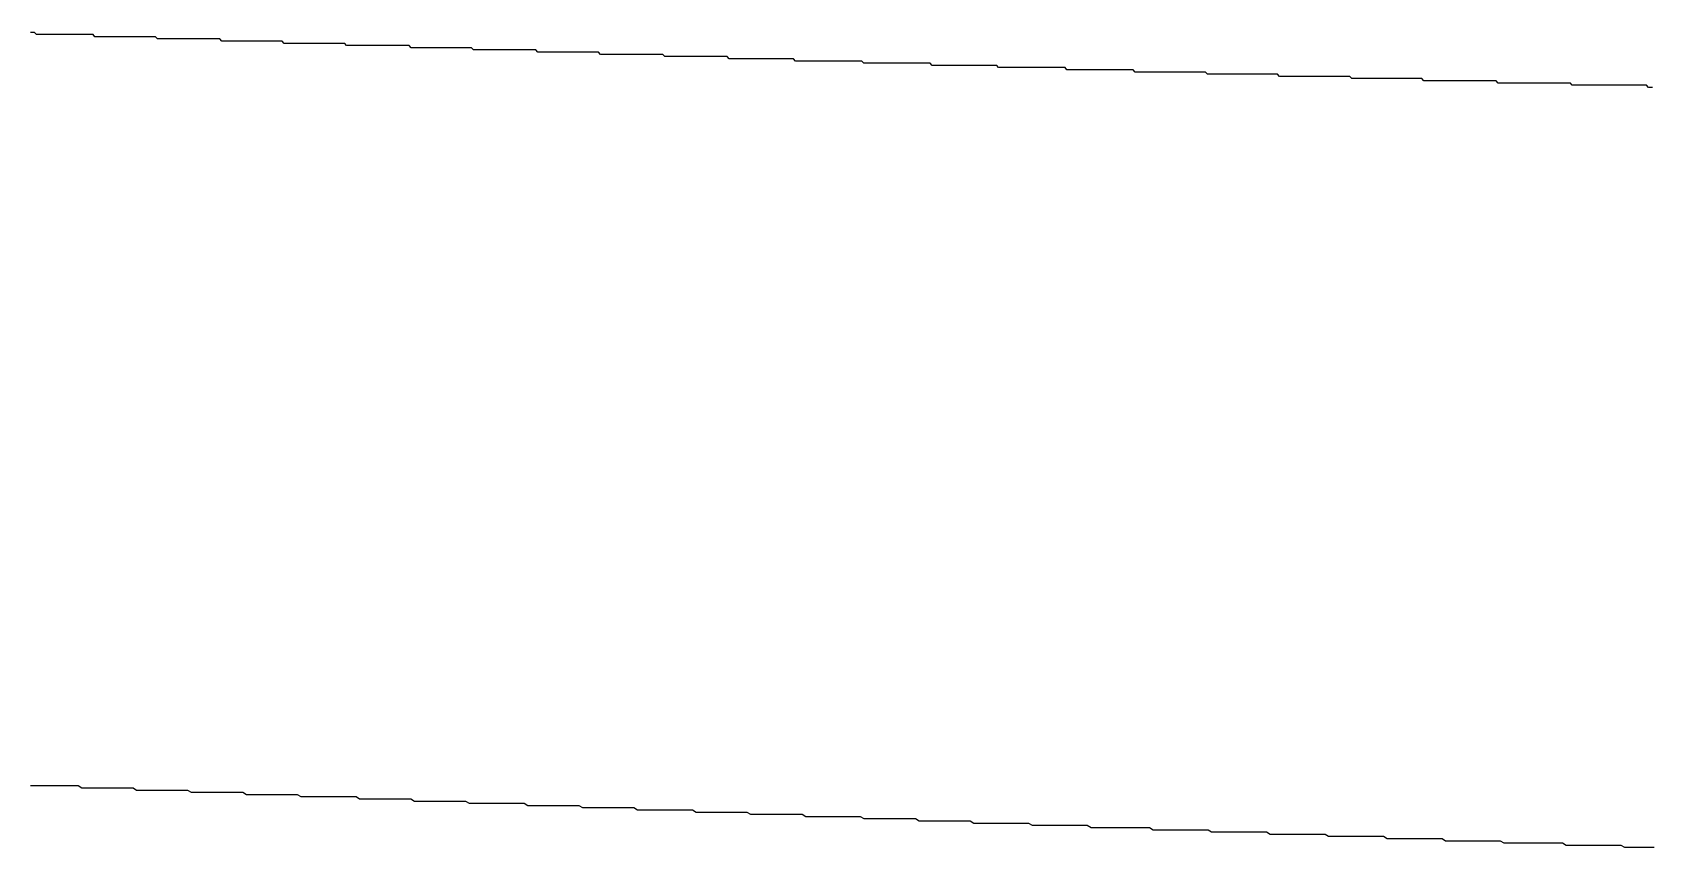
# Model space of a CAD drawing. Header units: millimetres. Extents: x 41 to 1041, y 1148 to 1248.
# Drawn here: x 292.32 to 299.66, y 1156.18 to 1159.88 of the extents above; entities that cross this region are included whole.
import ezdxf

# ---------------------------------------------------------------- set-up
doc = ezdxf.new("R2010")
doc.units = ezdxf.units.MM

msp = doc.modelspace()

# ---------------------------------------------------------------- linework, layer by layer
at = {"color": 3}
for points in [[(299.668, 1159.6254, 0), (299.659, 1159.6254, 0), (299.65, 1159.6254, 0), (299.641, 1159.6354, 0), (299.632, 1159.6354, 0), (299.623, 1159.6354, 0), (299.614, 1159.6354, 0), (299.606, 1159.6354, 0), (299.597, 1159.6354, 0), (299.588, 1159.6354, 0), (299.579, 1159.6354, 0), (299.57, 1159.6354, 0), (299.561, 1159.6354, 0), (299.552, 1159.6354, 0), (299.544, 1159.6354, 0), (299.535, 1159.6354, 0), (299.526, 1159.6354, 0), (299.517, 1159.6354, 0), (299.508, 1159.6354, 0), (299.499, 1159.6354, 0), (299.49, 1159.6354, 0), (299.482, 1159.6354, 0), (299.473, 1159.6354, 0), (299.464, 1159.6354, 0), (299.455, 1159.6354, 0), (299.446, 1159.6354, 0), (299.437, 1159.6354, 0), (299.428, 1159.6354, 0), (299.42, 1159.6354, 0), (299.411, 1159.6354, 0), (299.402, 1159.6354, 0), (299.393, 1159.6354, 0), (299.384, 1159.6354, 0), (299.375, 1159.6354, 0), (299.366, 1159.6354, 0), (299.358, 1159.6354, 0), (299.349, 1159.6354, 0), (299.34, 1159.6354, 0), (299.331, 1159.6354, 0), (299.322, 1159.6354, 0), (299.313, 1159.6354, 0), (299.304, 1159.6354, 0), (299.296, 1159.6454, 0), (299.287, 1159.6454, 0), (299.278, 1159.6454, 0), (299.269, 1159.6454, 0), (299.26, 1159.6454, 0), (299.251, 1159.6454, 0), (299.242, 1159.6454, 0), (299.234, 1159.6454, 0), (299.225, 1159.6454, 0), (299.216, 1159.6454, 0), (299.207, 1159.6454, 0), (299.198, 1159.6454, 0), (299.189, 1159.6454, 0), (299.18, 1159.6454, 0), (299.172, 1159.6454, 0), (299.163, 1159.6454, 0), (299.154, 1159.6454, 0), (299.145, 1159.6454, 0), (299.136, 1159.6454, 0), (299.127, 1159.6454, 0), (299.118, 1159.6454, 0), (299.11, 1159.6454, 0), (299.101, 1159.6454, 0), (299.092, 1159.6454, 0), (299.083, 1159.6454, 0), (299.074, 1159.6454, 0), (299.065, 1159.6454, 0), (299.056, 1159.6454, 0), (299.048, 1159.6454, 0), (299.039, 1159.6454, 0), (299.03, 1159.6454, 0), (299.021, 1159.6454, 0), (299.012, 1159.6454, 0), (299.003, 1159.6454, 0), (298.994, 1159.6454, 0), (298.986, 1159.6454, 0), (298.977, 1159.6454, 0), (298.968, 1159.6454, 0), (298.959, 1159.6554, 0), (298.95, 1159.6554, 0), (298.941, 1159.6554, 0), (298.932, 1159.6554, 0), (298.924, 1159.6554, 0), (298.915, 1159.6554, 0), (298.906, 1159.6554, 0), (298.897, 1159.6554, 0), (298.888, 1159.6554, 0), (298.879, 1159.6554, 0), (298.87, 1159.6554, 0), (298.862, 1159.6554, 0), (298.853, 1159.6554, 0), (298.844, 1159.6554, 0), (298.835, 1159.6554, 0), (298.826, 1159.6554, 0), (298.817, 1159.6554, 0), (298.808, 1159.6554, 0), (298.8, 1159.6554, 0), (298.791, 1159.6554, 0), (298.782, 1159.6554, 0), (298.773, 1159.6554, 0), (298.764, 1159.6554, 0), (298.755, 1159.6554, 0), (298.746, 1159.6554, 0), (298.738, 1159.6554, 0), (298.729, 1159.6554, 0), (298.72, 1159.6554, 0), (298.711, 1159.6554, 0), (298.702, 1159.6554, 0), (298.693, 1159.6554, 0), (298.684, 1159.6554, 0), (298.676, 1159.6554, 0), (298.667, 1159.6554, 0), (298.658, 1159.6554, 0), (298.649, 1159.6554, 0), (298.64, 1159.6554, 0), (298.631, 1159.6554, 0), (298.622, 1159.6654, 0), (298.614, 1159.6654, 0), (298.605, 1159.6654, 0), (298.596, 1159.6654, 0), (298.587, 1159.6654, 0), (298.578, 1159.6654, 0), (298.569, 1159.6654, 0), (298.56, 1159.6654, 0), (298.552, 1159.6654, 0), (298.543, 1159.6654, 0), (298.534, 1159.6654, 0), (298.525, 1159.6654, 0), (298.516, 1159.6654, 0), (298.507, 1159.6654, 0), (298.498, 1159.6654, 0), (298.49, 1159.6654, 0), (298.481, 1159.6654, 0), (298.472, 1159.6654, 0), (298.463, 1159.6654, 0), (298.454, 1159.6654, 0), (298.445, 1159.6654, 0), (298.436, 1159.6654, 0), (298.428, 1159.6654, 0), (298.419, 1159.6654, 0), (298.41, 1159.6654, 0), (298.401, 1159.6654, 0), (298.392, 1159.6654, 0), (298.383, 1159.6654, 0), (298.374, 1159.6654, 0), (298.366, 1159.6654, 0), (298.357, 1159.6654, 0), (298.348, 1159.6654, 0), (298.339, 1159.6654, 0), (298.33, 1159.6654, 0), (298.321, 1159.6654, 0), (298.312, 1159.6654, 0), (298.304, 1159.6654, 0), (298.295, 1159.6754, 0), (298.286, 1159.6754, 0), (298.277, 1159.6754, 0), (298.268, 1159.6754, 0), (298.259, 1159.6754, 0), (298.25, 1159.6754, 0), (298.242, 1159.6754, 0), (298.233, 1159.6754, 0), (298.224, 1159.6754, 0), (298.215, 1159.6754, 0), (298.206, 1159.6754, 0), (298.197, 1159.6754, 0), (298.188, 1159.6754, 0), (298.18, 1159.6754, 0), (298.171, 1159.6754, 0), (298.162, 1159.6754, 0), (298.153, 1159.6754, 0), (298.144, 1159.6754, 0), (298.135, 1159.6754, 0), (298.126, 1159.6754, 0), (298.118, 1159.6754, 0), (298.109, 1159.6754, 0), (298.1, 1159.6754, 0), (298.091, 1159.6754, 0), (298.082, 1159.6754, 0), (298.073, 1159.6754, 0), (298.064, 1159.6754, 0), (298.056, 1159.6754, 0), (298.047, 1159.6754, 0), (298.038, 1159.6754, 0), (298.029, 1159.6754, 0), (298.02, 1159.6754, 0), (298.011, 1159.6754, 0), (298.002, 1159.6754, 0), (297.994, 1159.6754, 0), (297.985, 1159.6754, 0), (297.976, 1159.6754, 0), (297.967, 1159.6854, 0), (297.958, 1159.6854, 0), (297.949, 1159.6854, 0), (297.94, 1159.6854, 0), (297.932, 1159.6854, 0), (297.923, 1159.6854, 0), (297.914, 1159.6854, 0), (297.905, 1159.6854, 0), (297.896, 1159.6854, 0), (297.887, 1159.6854, 0), (297.878, 1159.6854, 0), (297.87, 1159.6854, 0), (297.861, 1159.6854, 0), (297.852, 1159.6854, 0), (297.843, 1159.6854, 0), (297.834, 1159.6854, 0), (297.825, 1159.6854, 0), (297.816, 1159.6854, 0), (297.808, 1159.6854, 0), (297.799, 1159.6854, 0), (297.79, 1159.6854, 0), (297.781, 1159.6854, 0), (297.772, 1159.6854, 0), (297.763, 1159.6854, 0), (297.754, 1159.6854, 0), (297.746, 1159.6854, 0), (297.737, 1159.6854, 0), (297.728, 1159.6854, 0), (297.719, 1159.6854, 0), (297.71, 1159.6854, 0), (297.701, 1159.6854, 0), (297.692, 1159.6854, 0), (297.684, 1159.6854, 0), (297.675, 1159.6854, 0), (297.666, 1159.6854, 0), (297.657, 1159.6854, 0), (297.648, 1159.6854, 0), (297.639, 1159.6954, 0), (297.63, 1159.6954, 0), (297.622, 1159.6954, 0), (297.613, 1159.6954, 0), (297.604, 1159.6954, 0), (297.595, 1159.6954, 0), (297.586, 1159.6954, 0), (297.577, 1159.6954, 0), (297.568, 1159.6954, 0), (297.56, 1159.6954, 0), (297.551, 1159.6954, 0), (297.542, 1159.6954, 0), (297.533, 1159.6954, 0), (297.524, 1159.6954, 0), (297.515, 1159.6954, 0), (297.506, 1159.6954, 0), (297.498, 1159.6954, 0), (297.489, 1159.6954, 0), (297.48, 1159.6954, 0), (297.471, 1159.6954, 0), (297.462, 1159.6954, 0), (297.453, 1159.6954, 0), (297.444, 1159.6954, 0), (297.436, 1159.6954, 0), (297.427, 1159.6954, 0), (297.418, 1159.6954, 0), (297.409, 1159.6954, 0), (297.4, 1159.6954, 0), (297.391, 1159.6954, 0), (297.382, 1159.6954, 0), (297.374, 1159.6954, 0), (297.365, 1159.6954, 0), (297.356, 1159.6954, 0), (297.347, 1159.6954, 0), (297.338, 1159.6954, 0), (297.329, 1159.6954, 0), (297.32, 1159.6954, 0), (297.312, 1159.7054, 0), (297.303, 1159.7054, 0), (297.294, 1159.7054, 0), (297.285, 1159.7054, 0), (297.276, 1159.7054, 0), (297.267, 1159.7054, 0), (297.258, 1159.7054, 0), (297.25, 1159.7054, 0), (297.241, 1159.7054, 0), (297.232, 1159.7054, 0), (297.223, 1159.7054, 0), (297.214, 1159.7054, 0), (297.205, 1159.7054, 0), (297.196, 1159.7054, 0), (297.188, 1159.7054, 0), (297.179, 1159.7054, 0), (297.17, 1159.7054, 0), (297.161, 1159.7054, 0), (297.152, 1159.7054, 0), (297.143, 1159.7054, 0), (297.134, 1159.7054, 0), (297.126, 1159.7054, 0), (297.117, 1159.7054, 0), (297.108, 1159.7054, 0), (297.099, 1159.7054, 0), (297.09, 1159.7054, 0), (297.081, 1159.7054, 0), (297.072, 1159.7054, 0), (297.064, 1159.7054, 0), (297.055, 1159.7054, 0), (297.046, 1159.7054, 0), (297.037, 1159.7054, 0), (297.028, 1159.7054, 0), (297.019, 1159.7054, 0), (297.01, 1159.7054, 0), (297.002, 1159.7154, 0), (296.993, 1159.7154, 0), (296.984, 1159.7154, 0), (296.975, 1159.7154, 0), (296.966, 1159.7154, 0), (296.957, 1159.7154, 0), (296.948, 1159.7154, 0), (296.94, 1159.7154, 0), (296.931, 1159.7154, 0), (296.922, 1159.7154, 0), (296.913, 1159.7154, 0), (296.904, 1159.7154, 0), (296.895, 1159.7154, 0), (296.886, 1159.7154, 0), (296.878, 1159.7154, 0), (296.869, 1159.7154, 0), (296.86, 1159.7154, 0), (296.851, 1159.7154, 0), (296.842, 1159.7154, 0), (296.833, 1159.7154, 0), (296.824, 1159.7154, 0), (296.816, 1159.7154, 0), (296.807, 1159.7154, 0), (296.798, 1159.7154, 0), (296.789, 1159.7154, 0), (296.78, 1159.7154, 0), (296.771, 1159.7154, 0), (296.762, 1159.7154, 0), (296.754, 1159.7154, 0), (296.745, 1159.7154, 0), (296.736, 1159.7154, 0), (296.727, 1159.7154, 0), (296.718, 1159.7154, 0), (296.709, 1159.7154, 0), (296.7, 1159.7154, 0), (296.692, 1159.7254, 0), (296.683, 1159.7254, 0), (296.674, 1159.7254, 0), (296.665, 1159.7254, 0), (296.656, 1159.7254, 0), (296.647, 1159.7254, 0), (296.638, 1159.7254, 0), (296.63, 1159.7254, 0), (296.621, 1159.7254, 0), (296.612, 1159.7254, 0), (296.603, 1159.7254, 0), (296.594, 1159.7254, 0), (296.585, 1159.7254, 0), (296.576, 1159.7254, 0), (296.568, 1159.7254, 0), (296.559, 1159.7254, 0), (296.55, 1159.7254, 0), (296.541, 1159.7254, 0), (296.532, 1159.7254, 0), (296.523, 1159.7254, 0), (296.514, 1159.7254, 0), (296.506, 1159.7254, 0), (296.497, 1159.7254, 0), (296.488, 1159.7254, 0), (296.479, 1159.7254, 0), (296.47, 1159.7254, 0), (296.461, 1159.7254, 0), (296.452, 1159.7254, 0), (296.444, 1159.7254, 0), (296.435, 1159.7254, 0), (296.426, 1159.7254, 0), (296.417, 1159.7254, 0), (296.408, 1159.7254, 0), (296.399, 1159.7254, 0), (296.39, 1159.7354, 0), (296.382, 1159.7354, 0), (296.373, 1159.7354, 0), (296.364, 1159.7354, 0), (296.355, 1159.7354, 0), (296.346, 1159.7354, 0), (296.337, 1159.7354, 0), (296.328, 1159.7354, 0), (296.32, 1159.7354, 0), (296.311, 1159.7354, 0), (296.302, 1159.7354, 0), (296.293, 1159.7354, 0), (296.284, 1159.7354, 0), (296.275, 1159.7354, 0), (296.266, 1159.7354, 0), (296.258, 1159.7354, 0), (296.249, 1159.7354, 0), (296.24, 1159.7354, 0), (296.231, 1159.7354, 0), (296.222, 1159.7354, 0), (296.213, 1159.7354, 0), (296.204, 1159.7354, 0), (296.196, 1159.7354, 0), (296.187, 1159.7354, 0), (296.178, 1159.7354, 0), (296.169, 1159.7354, 0), (296.16, 1159.7354, 0), (296.151, 1159.7354, 0), (296.142, 1159.7354, 0), (296.134, 1159.7354, 0), (296.125, 1159.7354, 0), (296.116, 1159.7354, 0), (296.107, 1159.7354, 0), (296.098, 1159.7354, 0), (296.089, 1159.7354, 0), (296.08, 1159.7454, 0), (296.072, 1159.7454, 0), (296.063, 1159.7454, 0), (296.054, 1159.7454, 0), (296.045, 1159.7454, 0), (296.036, 1159.7454, 0), (296.027, 1159.7454, 0), (296.018, 1159.7454, 0), (296.01, 1159.7454, 0), (296.001, 1159.7454, 0), (295.992, 1159.7454, 0), (295.983, 1159.7454, 0), (295.974, 1159.7454, 0), (295.965, 1159.7454, 0), (295.956, 1159.7454, 0), (295.948, 1159.7454, 0), (295.939, 1159.7454, 0), (295.93, 1159.7454, 0), (295.921, 1159.7454, 0), (295.912, 1159.7454, 0), (295.903, 1159.7454, 0), (295.894, 1159.7454, 0), (295.886, 1159.7454, 0), (295.877, 1159.7454, 0), (295.868, 1159.7454, 0), (295.859, 1159.7454, 0), (295.85, 1159.7454, 0), (295.841, 1159.7454, 0), (295.832, 1159.7454, 0), (295.824, 1159.7454, 0), (295.815, 1159.7454, 0), (295.806, 1159.7454, 0), (295.797, 1159.7454, 0), (295.788, 1159.7454, 0), (295.779, 1159.7454, 0), (295.77, 1159.7554, 0), (295.762, 1159.7554, 0), (295.753, 1159.7554, 0), (295.744, 1159.7554, 0), (295.735, 1159.7554, 0), (295.726, 1159.7554, 0), (295.717, 1159.7554, 0), (295.708, 1159.7554, 0), (295.7, 1159.7554, 0), (295.691, 1159.7554, 0), (295.682, 1159.7554, 0), (295.673, 1159.7554, 0), (295.664, 1159.7554, 0), (295.655, 1159.7554, 0), (295.646, 1159.7554, 0), (295.638, 1159.7554, 0), (295.629, 1159.7554, 0), (295.62, 1159.7554, 0), (295.611, 1159.7554, 0), (295.602, 1159.7554, 0), (295.593, 1159.7554, 0), (295.584, 1159.7554, 0), (295.576, 1159.7554, 0), (295.567, 1159.7554, 0), (295.558, 1159.7554, 0), (295.549, 1159.7554, 0), (295.54, 1159.7554, 0), (295.531, 1159.7554, 0), (295.522, 1159.7554, 0), (295.514, 1159.7554, 0), (295.505, 1159.7554, 0), (295.496, 1159.7554, 0), (295.487, 1159.7554, 0), (295.478, 1159.7554, 0), (295.469, 1159.7654, 0), (295.46, 1159.7654, 0), (295.452, 1159.7654, 0), (295.443, 1159.7654, 0), (295.434, 1159.7654, 0), (295.425, 1159.7654, 0), (295.416, 1159.7654, 0), (295.407, 1159.7654, 0), (295.398, 1159.7654, 0), (295.39, 1159.7654, 0), (295.381, 1159.7654, 0), (295.372, 1159.7654, 0), (295.363, 1159.7654, 0), (295.354, 1159.7654, 0), (295.345, 1159.7654, 0), (295.336, 1159.7654, 0), (295.328, 1159.7654, 0), (295.319, 1159.7654, 0), (295.31, 1159.7654, 0), (295.301, 1159.7654, 0), (295.292, 1159.7654, 0), (295.283, 1159.7654, 0), (295.274, 1159.7654, 0), (295.266, 1159.7654, 0), (295.257, 1159.7654, 0), (295.248, 1159.7654, 0), (295.239, 1159.7654, 0), (295.23, 1159.7654, 0), (295.221, 1159.7654, 0), (295.212, 1159.7654, 0), (295.204, 1159.7654, 0), (295.195, 1159.7654, 0), (295.186, 1159.7654, 0), (295.177, 1159.7754, 0), (295.168, 1159.7754, 0), (295.159, 1159.7754, 0), (295.15, 1159.7754, 0), (295.142, 1159.7754, 0), (295.133, 1159.7754, 0), (295.124, 1159.7754, 0), (295.115, 1159.7754, 0), (295.106, 1159.7754, 0), (295.097, 1159.7754, 0), (295.088, 1159.7754, 0), (295.08, 1159.7754, 0), (295.071, 1159.7754, 0), (295.062, 1159.7754, 0), (295.053, 1159.7754, 0), (295.044, 1159.7754, 0), (295.035, 1159.7754, 0), (295.027, 1159.7754, 0), (295.018, 1159.7754, 0), (295.009, 1159.7754, 0), (295, 1159.7754, 0), (294.991, 1159.7754, 0), (294.982, 1159.7754, 0), (294.973, 1159.7754, 0), (294.965, 1159.7754, 0), (294.956, 1159.7754, 0), (294.947, 1159.7754, 0), (294.938, 1159.7754, 0), (294.929, 1159.7754, 0), (294.92, 1159.7754, 0), (294.911, 1159.7754, 0), (294.903, 1159.7754, 0), (294.894, 1159.7754, 0), (294.885, 1159.7854, 0), (294.876, 1159.7854, 0), (294.867, 1159.7854, 0), (294.858, 1159.7854, 0), (294.849, 1159.7854, 0), (294.841, 1159.7854, 0), (294.832, 1159.7854, 0), (294.823, 1159.7854, 0), (294.814, 1159.7854, 0), (294.805, 1159.7854, 0), (294.796, 1159.7854, 0), (294.787, 1159.7854, 0), (294.779, 1159.7854, 0), (294.77, 1159.7854, 0), (294.761, 1159.7854, 0), (294.752, 1159.7854, 0), (294.743, 1159.7854, 0), (294.734, 1159.7854, 0), (294.725, 1159.7854, 0), (294.717, 1159.7854, 0), (294.708, 1159.7854, 0), (294.699, 1159.7854, 0), (294.69, 1159.7854, 0), (294.681, 1159.7854, 0), (294.672, 1159.7854, 0), (294.663, 1159.7854, 0), (294.655, 1159.7854, 0), (294.646, 1159.7854, 0), (294.637, 1159.7854, 0), (294.628, 1159.7854, 0), (294.619, 1159.7854, 0), (294.61, 1159.7854, 0), (294.601, 1159.7954, 0), (294.593, 1159.7954, 0), (294.584, 1159.7954, 0), (294.575, 1159.7954, 0), (294.566, 1159.7954, 0), (294.557, 1159.7954, 0), (294.548, 1159.7954, 0), (294.539, 1159.7954, 0), (294.531, 1159.7954, 0), (294.522, 1159.7954, 0), (294.513, 1159.7954, 0), (294.504, 1159.7954, 0), (294.495, 1159.7954, 0), (294.486, 1159.7954, 0), (294.477, 1159.7954, 0), (294.469, 1159.7954, 0), (294.46, 1159.7954, 0), (294.451, 1159.7954, 0), (294.442, 1159.7954, 0), (294.433, 1159.7954, 0), (294.424, 1159.7954, 0), (294.415, 1159.7954, 0), (294.407, 1159.7954, 0), (294.398, 1159.7954, 0), (294.389, 1159.7954, 0), (294.38, 1159.7954, 0), (294.371, 1159.7954, 0), (294.362, 1159.7954, 0), (294.353, 1159.7954, 0), (294.345, 1159.7954, 0), (294.336, 1159.7954, 0), (294.327, 1159.7954, 0), (294.318, 1159.7954, 0), (294.309, 1159.8054, 0), (294.3, 1159.8054, 0), (294.291, 1159.8054, 0), (294.283, 1159.8054, 0), (294.274, 1159.8054, 0), (294.265, 1159.8054, 0), (294.256, 1159.8054, 0), (294.247, 1159.8054, 0), (294.238, 1159.8054, 0), (294.229, 1159.8054, 0), (294.221, 1159.8054, 0), (294.212, 1159.8054, 0), (294.203, 1159.8054, 0), (294.194, 1159.8054, 0), (294.185, 1159.8054, 0), (294.176, 1159.8054, 0), (294.167, 1159.8054, 0), (294.159, 1159.8054, 0), (294.15, 1159.8054, 0), (294.141, 1159.8054, 0), (294.132, 1159.8054, 0), (294.123, 1159.8054, 0), (294.114, 1159.8054, 0), (294.105, 1159.8054, 0), (294.097, 1159.8054, 0), (294.088, 1159.8054, 0), (294.079, 1159.8054, 0), (294.07, 1159.8054, 0), (294.061, 1159.8054, 0), (294.052, 1159.8054, 0), (294.043, 1159.8054, 0), (294.035, 1159.8054, 0), (294.026, 1159.8154, 0), (294.017, 1159.8154, 0), (294.008, 1159.8154, 0), (293.999, 1159.8154, 0), (293.99, 1159.8154, 0), (293.981, 1159.8154, 0), (293.973, 1159.8154, 0), (293.964, 1159.8154, 0), (293.955, 1159.8154, 0), (293.946, 1159.8154, 0), (293.937, 1159.8154, 0), (293.928, 1159.8154, 0), (293.92, 1159.8154, 0), (293.911, 1159.8154, 0), (293.902, 1159.8154, 0), (293.893, 1159.8154, 0), (293.884, 1159.8154, 0), (293.875, 1159.8154, 0), (293.866, 1159.8154, 0), (293.858, 1159.8154, 0), (293.849, 1159.8154, 0), (293.84, 1159.8154, 0), (293.831, 1159.8154, 0), (293.822, 1159.8154, 0), (293.813, 1159.8154, 0), (293.804, 1159.8154, 0), (293.796, 1159.8154, 0), (293.787, 1159.8154, 0), (293.778, 1159.8154, 0), (293.769, 1159.8154, 0), (293.76, 1159.8154, 0), (293.751, 1159.8154, 0), (293.742, 1159.8154, 0), (293.734, 1159.8254, 0), (293.725, 1159.8254, 0), (293.716, 1159.8254, 0), (293.707, 1159.8254, 0), (293.698, 1159.8254, 0), (293.689, 1159.8254, 0), (293.68, 1159.8254, 0), (293.672, 1159.8254, 0), (293.663, 1159.8254, 0), (293.654, 1159.8254, 0), (293.645, 1159.8254, 0), (293.636, 1159.8254, 0), (293.627, 1159.8254, 0), (293.618, 1159.8254, 0), (293.61, 1159.8254, 0), (293.601, 1159.8254, 0), (293.592, 1159.8254, 0), (293.583, 1159.8254, 0), (293.574, 1159.8254, 0), (293.565, 1159.8254, 0), (293.556, 1159.8254, 0), (293.548, 1159.8254, 0), (293.539, 1159.8254, 0), (293.53, 1159.8254, 0), (293.521, 1159.8254, 0), (293.512, 1159.8254, 0), (293.503, 1159.8254, 0), (293.494, 1159.8254, 0), (293.486, 1159.8254, 0), (293.477, 1159.8254, 0), (293.468, 1159.8254, 0), (293.459, 1159.8254, 0), (293.45, 1159.8354, 0), (293.441, 1159.8354, 0), (293.432, 1159.8354, 0), (293.424, 1159.8354, 0), (293.415, 1159.8354, 0), (293.406, 1159.8354, 0), (293.397, 1159.8354, 0), (293.388, 1159.8354, 0), (293.379, 1159.8354, 0), (293.37, 1159.8354, 0), (293.362, 1159.8354, 0), (293.353, 1159.8354, 0), (293.344, 1159.8354, 0), (293.335, 1159.8354, 0), (293.326, 1159.8354, 0), (293.317, 1159.8354, 0), (293.308, 1159.8354, 0), (293.3, 1159.8354, 0), (293.291, 1159.8354, 0), (293.282, 1159.8354, 0), (293.273, 1159.8354, 0), (293.264, 1159.8354, 0), (293.255, 1159.8354, 0), (293.246, 1159.8354, 0), (293.238, 1159.8354, 0), (293.229, 1159.8354, 0), (293.22, 1159.8354, 0), (293.211, 1159.8354, 0), (293.202, 1159.8354, 0), (293.193, 1159.8354, 0), (293.184, 1159.8354, 0), (293.176, 1159.8354, 0), (293.167, 1159.8454, 0), (293.158, 1159.8454, 0), (293.149, 1159.8454, 0), (293.14, 1159.8454, 0), (293.131, 1159.8454, 0), (293.122, 1159.8454, 0), (293.114, 1159.8454, 0), (293.105, 1159.8454, 0), (293.096, 1159.8454, 0), (293.087, 1159.8454, 0), (293.078, 1159.8454, 0), (293.069, 1159.8454, 0), (293.06, 1159.8454, 0), (293.052, 1159.8454, 0), (293.043, 1159.8454, 0), (293.034, 1159.8454, 0), (293.025, 1159.8454, 0), (293.016, 1159.8454, 0), (293.007, 1159.8454, 0), (292.998, 1159.8454, 0), (292.99, 1159.8454, 0), (292.981, 1159.8454, 0), (292.972, 1159.8454, 0), (292.963, 1159.8454, 0), (292.954, 1159.8454, 0), (292.945, 1159.8454, 0), (292.936, 1159.8454, 0), (292.928, 1159.8454, 0), (292.919, 1159.8454, 0), (292.91, 1159.8454, 0), (292.901, 1159.8454, 0), (292.892, 1159.8454, 0), (292.883, 1159.8454, 0), (292.875, 1159.8554, 0), (292.866, 1159.8554, 0), (292.857, 1159.8554, 0), (292.848, 1159.8554, 0), (292.839, 1159.8554, 0), (292.83, 1159.8554, 0), (292.821, 1159.8554, 0), (292.813, 1159.8554, 0), (292.804, 1159.8554, 0), (292.795, 1159.8554, 0), (292.786, 1159.8554, 0), (292.777, 1159.8554, 0), (292.768, 1159.8554, 0), (292.759, 1159.8554, 0), (292.751, 1159.8554, 0), (292.742, 1159.8554, 0), (292.733, 1159.8554, 0), (292.724, 1159.8554, 0), (292.715, 1159.8554, 0), (292.706, 1159.8554, 0), (292.697, 1159.8554, 0), (292.689, 1159.8554, 0), (292.68, 1159.8554, 0), (292.671, 1159.8554, 0), (292.662, 1159.8554, 0), (292.653, 1159.8554, 0), (292.644, 1159.8554, 0), (292.635, 1159.8554, 0), (292.627, 1159.8554, 0), (292.618, 1159.8554, 0), (292.609, 1159.8554, 0), (292.6, 1159.8554, 0), (292.591, 1159.8654, 0), (292.582, 1159.8654, 0), (292.573, 1159.8654, 0), (292.565, 1159.8654, 0), (292.556, 1159.8654, 0), (292.547, 1159.8654, 0), (292.538, 1159.8654, 0), (292.529, 1159.8654, 0), (292.52, 1159.8654, 0), (292.511, 1159.8654, 0), (292.503, 1159.8654, 0), (292.494, 1159.8654, 0), (292.485, 1159.8654, 0), (292.476, 1159.8654, 0), (292.467, 1159.8654, 0), (292.458, 1159.8654, 0), (292.449, 1159.8654, 0), (292.441, 1159.8654, 0), (292.432, 1159.8654, 0), (292.423, 1159.8654, 0), (292.414, 1159.8654, 0), (292.405, 1159.8654, 0), (292.396, 1159.8654, 0), (292.387, 1159.8654, 0), (292.379, 1159.8654, 0), (292.37, 1159.8654, 0), (292.361, 1159.8654, 0), (292.352, 1159.8654, 0), (292.343, 1159.8654, 0), (292.334, 1159.8654, 0), (292.325, 1159.8754, 0), (292.317, 1159.8754, 0), (292.308, 1159.8754, 0)], [(299.675, 1156.1754, 0), (299.658, 1156.1754, 0), (299.642, 1156.1754, 0), (299.625, 1156.1754, 0), (299.609, 1156.1754, 0), (299.592, 1156.1754, 0), (299.576, 1156.1754, 0), (299.559, 1156.1754, 0), (299.542, 1156.1754, 0), (299.526, 1156.1854, 0), (299.509, 1156.1854, 0), (299.493, 1156.1854, 0), (299.476, 1156.1854, 0), (299.459, 1156.1854, 0), (299.443, 1156.1854, 0), (299.426, 1156.1854, 0), (299.41, 1156.1854, 0), (299.393, 1156.1854, 0), (299.376, 1156.1854, 0), (299.36, 1156.1854, 0), (299.343, 1156.1854, 0), (299.327, 1156.1854, 0), (299.31, 1156.1854, 0), (299.293, 1156.1854, 0), (299.277, 1156.1854, 0), (299.26, 1156.1954, 0), (299.244, 1156.1954, 0), (299.227, 1156.1954, 0), (299.21, 1156.1954, 0), (299.194, 1156.1954, 0), (299.177, 1156.1954, 0), (299.161, 1156.1954, 0), (299.144, 1156.1954, 0), (299.128, 1156.1954, 0), (299.111, 1156.1954, 0), (299.094, 1156.1954, 0), (299.078, 1156.1954, 0), (299.061, 1156.1954, 0), (299.045, 1156.1954, 0), (299.028, 1156.1954, 0), (299.011, 1156.1954, 0), (298.995, 1156.1954, 0), (298.978, 1156.2054, 0), (298.962, 1156.2054, 0), (298.945, 1156.2054, 0), (298.928, 1156.2054, 0), (298.912, 1156.2054, 0), (298.895, 1156.2054, 0), (298.879, 1156.2054, 0), (298.862, 1156.2054, 0), (298.845, 1156.2054, 0), (298.829, 1156.2054, 0), (298.812, 1156.2054, 0), (298.796, 1156.2054, 0), (298.779, 1156.2054, 0), (298.762, 1156.2054, 0), (298.746, 1156.2054, 0), (298.729, 1156.2054, 0), (298.713, 1156.2154, 0), (298.696, 1156.2154, 0), (298.679, 1156.2154, 0), (298.663, 1156.2154, 0), (298.646, 1156.2154, 0), (298.63, 1156.2154, 0), (298.613, 1156.2154, 0), (298.597, 1156.2154, 0), (298.58, 1156.2154, 0), (298.563, 1156.2154, 0), (298.547, 1156.2154, 0), (298.53, 1156.2154, 0), (298.514, 1156.2154, 0), (298.497, 1156.2154, 0), (298.48, 1156.2154, 0), (298.464, 1156.2154, 0), (298.447, 1156.2254, 0), (298.431, 1156.2254, 0), (298.414, 1156.2254, 0), (298.397, 1156.2254, 0), (298.381, 1156.2254, 0), (298.364, 1156.2254, 0), (298.348, 1156.2254, 0), (298.331, 1156.2254, 0), (298.314, 1156.2254, 0), (298.298, 1156.2254, 0), (298.281, 1156.2254, 0), (298.265, 1156.2254, 0), (298.248, 1156.2254, 0), (298.231, 1156.2254, 0), (298.215, 1156.2254, 0), (298.198, 1156.2254, 0), (298.182, 1156.2354, 0), (298.165, 1156.2354, 0), (298.149, 1156.2354, 0), (298.132, 1156.2354, 0), (298.115, 1156.2354, 0), (298.099, 1156.2354, 0), (298.082, 1156.2354, 0), (298.066, 1156.2354, 0), (298.049, 1156.2354, 0), (298.032, 1156.2354, 0), (298.016, 1156.2354, 0), (297.999, 1156.2354, 0), (297.983, 1156.2354, 0), (297.966, 1156.2354, 0), (297.949, 1156.2354, 0), (297.933, 1156.2354, 0), (297.916, 1156.2454, 0), (297.9, 1156.2454, 0), (297.883, 1156.2454, 0), (297.866, 1156.2454, 0), (297.85, 1156.2454, 0), (297.833, 1156.2454, 0), (297.817, 1156.2454, 0), (297.8, 1156.2454, 0), (297.783, 1156.2454, 0), (297.767, 1156.2454, 0), (297.75, 1156.2454, 0), (297.734, 1156.2454, 0), (297.717, 1156.2454, 0), (297.701, 1156.2454, 0), (297.684, 1156.2454, 0), (297.667, 1156.2454, 0), (297.651, 1156.2554, 0), (297.634, 1156.2554, 0), (297.618, 1156.2554, 0), (297.601, 1156.2554, 0), (297.584, 1156.2554, 0), (297.568, 1156.2554, 0), (297.551, 1156.2554, 0), (297.535, 1156.2554, 0), (297.518, 1156.2554, 0), (297.501, 1156.2554, 0), (297.485, 1156.2554, 0), (297.468, 1156.2554, 0), (297.452, 1156.2554, 0), (297.435, 1156.2554, 0), (297.418, 1156.2554, 0), (297.402, 1156.2554, 0), (297.385, 1156.2654, 0), (297.369, 1156.2654, 0), (297.352, 1156.2654, 0), (297.335, 1156.2654, 0), (297.319, 1156.2654, 0), (297.302, 1156.2654, 0), (297.286, 1156.2654, 0), (297.269, 1156.2654, 0), (297.253, 1156.2654, 0), (297.236, 1156.2654, 0), (297.219, 1156.2654, 0), (297.203, 1156.2654, 0), (297.186, 1156.2654, 0), (297.17, 1156.2654, 0), (297.153, 1156.2654, 0), (297.136, 1156.2654, 0), (297.12, 1156.2654, 0), (297.103, 1156.2754, 0), (297.087, 1156.2754, 0), (297.07, 1156.2754, 0), (297.053, 1156.2754, 0), (297.037, 1156.2754, 0), (297.02, 1156.2754, 0), (297.004, 1156.2754, 0), (296.987, 1156.2754, 0), (296.97, 1156.2754, 0), (296.954, 1156.2754, 0), (296.937, 1156.2754, 0), (296.921, 1156.2754, 0), (296.904, 1156.2754, 0), (296.887, 1156.2754, 0), (296.871, 1156.2754, 0), (296.854, 1156.2754, 0), (296.838, 1156.2854, 0), (296.821, 1156.2854, 0), (296.805, 1156.2854, 0), (296.788, 1156.2854, 0), (296.771, 1156.2854, 0), (296.755, 1156.2854, 0), (296.738, 1156.2854, 0), (296.722, 1156.2854, 0), (296.705, 1156.2854, 0), (296.688, 1156.2854, 0), (296.672, 1156.2854, 0), (296.655, 1156.2854, 0), (296.639, 1156.2854, 0), (296.622, 1156.2854, 0), (296.605, 1156.2854, 0), (296.589, 1156.2854, 0), (296.572, 1156.2954, 0), (296.556, 1156.2954, 0), (296.539, 1156.2954, 0), (296.522, 1156.2954, 0), (296.506, 1156.2954, 0), (296.489, 1156.2954, 0), (296.473, 1156.2954, 0), (296.456, 1156.2954, 0), (296.44, 1156.2954, 0), (296.423, 1156.2954, 0), (296.406, 1156.2954, 0), (296.39, 1156.2954, 0), (296.373, 1156.2954, 0), (296.357, 1156.2954, 0), (296.34, 1156.2954, 0), (296.323, 1156.3054, 0), (296.307, 1156.3054, 0), (296.29, 1156.3054, 0), (296.274, 1156.3054, 0), (296.257, 1156.3054, 0), (296.24, 1156.3054, 0), (296.224, 1156.3054, 0), (296.207, 1156.3054, 0), (296.191, 1156.3054, 0), (296.174, 1156.3054, 0), (296.157, 1156.3054, 0), (296.141, 1156.3054, 0), (296.124, 1156.3054, 0), (296.108, 1156.3054, 0), (296.091, 1156.3054, 0), (296.074, 1156.3154, 0), (296.058, 1156.3154, 0), (296.041, 1156.3154, 0), (296.025, 1156.3154, 0), (296.008, 1156.3154, 0), (295.992, 1156.3154, 0), (295.975, 1156.3154, 0), (295.958, 1156.3154, 0), (295.942, 1156.3154, 0), (295.925, 1156.3154, 0), (295.909, 1156.3154, 0), (295.892, 1156.3154, 0), (295.875, 1156.3154, 0), (295.859, 1156.3154, 0), (295.842, 1156.3154, 0), (295.826, 1156.3154, 0), (295.809, 1156.3254, 0), (295.792, 1156.3254, 0), (295.776, 1156.3254, 0), (295.759, 1156.3254, 0), (295.743, 1156.3254, 0), (295.726, 1156.3254, 0), (295.709, 1156.3254, 0), (295.693, 1156.3254, 0), (295.676, 1156.3254, 0), (295.66, 1156.3254, 0), (295.643, 1156.3254, 0), (295.627, 1156.3254, 0), (295.61, 1156.3254, 0), (295.593, 1156.3254, 0), (295.577, 1156.3254, 0), (295.56, 1156.3354, 0), (295.544, 1156.3354, 0), (295.527, 1156.3354, 0), (295.51, 1156.3354, 0), (295.494, 1156.3354, 0), (295.477, 1156.3354, 0), (295.461, 1156.3354, 0), (295.444, 1156.3354, 0), (295.427, 1156.3354, 0), (295.411, 1156.3354, 0), (295.394, 1156.3354, 0), (295.378, 1156.3354, 0), (295.361, 1156.3354, 0), (295.344, 1156.3354, 0), (295.328, 1156.3354, 0), (295.311, 1156.3454, 0), (295.295, 1156.3454, 0), (295.278, 1156.3454, 0), (295.262, 1156.3454, 0), (295.245, 1156.3454, 0), (295.228, 1156.3454, 0), (295.212, 1156.3454, 0), (295.195, 1156.3454, 0), (295.179, 1156.3454, 0), (295.162, 1156.3454, 0), (295.145, 1156.3454, 0), (295.129, 1156.3454, 0), (295.112, 1156.3454, 0), (295.096, 1156.3454, 0), (295.079, 1156.3454, 0), (295.062, 1156.3454, 0), (295.046, 1156.3554, 0), (295.029, 1156.3554, 0), (295.013, 1156.3554, 0), (294.996, 1156.3554, 0), (294.979, 1156.3554, 0), (294.963, 1156.3554, 0), (294.946, 1156.3554, 0), (294.93, 1156.3554, 0), (294.913, 1156.3554, 0), (294.896, 1156.3554, 0), (294.88, 1156.3554, 0), (294.863, 1156.3554, 0), (294.847, 1156.3554, 0), (294.83, 1156.3554, 0), (294.814, 1156.3554, 0), (294.797, 1156.3654, 0), (294.78, 1156.3654, 0), (294.764, 1156.3654, 0), (294.747, 1156.3654, 0), (294.731, 1156.3654, 0), (294.714, 1156.3654, 0), (294.697, 1156.3654, 0), (294.681, 1156.3654, 0), (294.664, 1156.3654, 0), (294.648, 1156.3654, 0), (294.631, 1156.3654, 0), (294.614, 1156.3654, 0), (294.598, 1156.3654, 0), (294.581, 1156.3654, 0), (294.565, 1156.3654, 0), (294.548, 1156.3754, 0), (294.531, 1156.3754, 0), (294.515, 1156.3754, 0), (294.498, 1156.3754, 0), (294.482, 1156.3754, 0), (294.465, 1156.3754, 0), (294.449, 1156.3754, 0), (294.432, 1156.3754, 0), (294.415, 1156.3754, 0), (294.399, 1156.3754, 0), (294.382, 1156.3754, 0), (294.366, 1156.3754, 0), (294.349, 1156.3754, 0), (294.332, 1156.3754, 0), (294.316, 1156.3754, 0), (294.299, 1156.3754, 0), (294.283, 1156.3854, 0), (294.266, 1156.3854, 0), (294.249, 1156.3854, 0), (294.233, 1156.3854, 0), (294.216, 1156.3854, 0), (294.2, 1156.3854, 0), (294.183, 1156.3854, 0), (294.166, 1156.3854, 0), (294.15, 1156.3854, 0), (294.133, 1156.3854, 0), (294.117, 1156.3854, 0), (294.1, 1156.3854, 0), (294.084, 1156.3854, 0), (294.067, 1156.3854, 0), (294.05, 1156.3854, 0), (294.034, 1156.3954, 0), (294.017, 1156.3954, 0), (294.001, 1156.3954, 0), (293.984, 1156.3954, 0), (293.967, 1156.3954, 0), (293.951, 1156.3954, 0), (293.934, 1156.3954, 0), (293.918, 1156.3954, 0), (293.901, 1156.3954, 0), (293.884, 1156.3954, 0), (293.868, 1156.3954, 0), (293.851, 1156.3954, 0), (293.835, 1156.3954, 0), (293.818, 1156.3954, 0), (293.801, 1156.3954, 0), (293.785, 1156.4054, 0), (293.768, 1156.4054, 0), (293.752, 1156.4054, 0), (293.735, 1156.4054, 0), (293.719, 1156.4054, 0), (293.702, 1156.4054, 0), (293.685, 1156.4054, 0), (293.669, 1156.4054, 0), (293.652, 1156.4054, 0), (293.636, 1156.4054, 0), (293.619, 1156.4054, 0), (293.602, 1156.4054, 0), (293.586, 1156.4054, 0), (293.569, 1156.4054, 0), (293.553, 1156.4054, 0), (293.536, 1156.4054, 0), (293.519, 1156.4154, 0), (293.503, 1156.4154, 0), (293.486, 1156.4154, 0), (293.47, 1156.4154, 0), (293.453, 1156.4154, 0), (293.436, 1156.4154, 0), (293.42, 1156.4154, 0), (293.403, 1156.4154, 0), (293.387, 1156.4154, 0), (293.37, 1156.4154, 0), (293.353, 1156.4154, 0), (293.337, 1156.4154, 0), (293.32, 1156.4154, 0), (293.304, 1156.4154, 0), (293.287, 1156.4154, 0), (293.271, 1156.4254, 0), (293.254, 1156.4254, 0), (293.237, 1156.4254, 0), (293.221, 1156.4254, 0), (293.204, 1156.4254, 0), (293.188, 1156.4254, 0), (293.171, 1156.4254, 0), (293.154, 1156.4254, 0), (293.138, 1156.4254, 0), (293.121, 1156.4254, 0), (293.105, 1156.4254, 0), (293.088, 1156.4254, 0), (293.071, 1156.4254, 0), (293.055, 1156.4254, 0), (293.038, 1156.4254, 0), (293.022, 1156.4354, 0), (293.005, 1156.4354, 0), (292.988, 1156.4354, 0), (292.972, 1156.4354, 0), (292.955, 1156.4354, 0), (292.939, 1156.4354, 0), (292.922, 1156.4354, 0), (292.906, 1156.4354, 0), (292.889, 1156.4354, 0), (292.872, 1156.4354, 0), (292.856, 1156.4354, 0), (292.839, 1156.4354, 0), (292.823, 1156.4354, 0), (292.806, 1156.4354, 0), (292.789, 1156.4354, 0), (292.773, 1156.4454, 0), (292.756, 1156.4454, 0), (292.74, 1156.4454, 0), (292.723, 1156.4454, 0), (292.706, 1156.4454, 0), (292.69, 1156.4454, 0), (292.673, 1156.4454, 0), (292.657, 1156.4454, 0), (292.64, 1156.4454, 0), (292.624, 1156.4454, 0), (292.607, 1156.4454, 0), (292.59, 1156.4454, 0), (292.574, 1156.4454, 0), (292.557, 1156.4454, 0), (292.541, 1156.4454, 0), (292.524, 1156.4554, 0), (292.507, 1156.4554, 0), (292.491, 1156.4554, 0), (292.474, 1156.4554, 0), (292.458, 1156.4554, 0), (292.441, 1156.4554, 0), (292.424, 1156.4554, 0), (292.408, 1156.4554, 0), (292.391, 1156.4554, 0), (292.375, 1156.4554, 0), (292.358, 1156.4554, 0), (292.341, 1156.4554, 0), (292.325, 1156.4554, 0), (292.308, 1156.4554, 0)]]:
    msp.add_polyline3d(points, dxfattribs=at)

doc.saveas('drawing.dxf')
